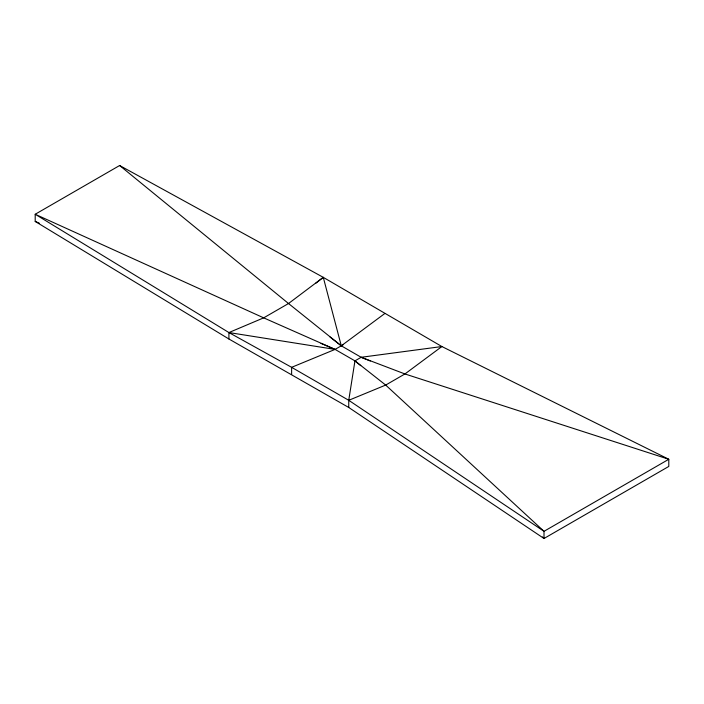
<?xml version="1.0" encoding="UTF-8"?>
<svg xmlns="http://www.w3.org/2000/svg" width="704" height="704" viewBox="0 0 704 704"><rect width="100%" height="100%" fill="white"/><g stroke="black" fill="none" stroke-linecap="round" stroke-linejoin="round"><path stroke-width="1.06" d="M348.744 407.475L348.744 400.303L354.948 360.87L361.161 357.289L441.874 346.535L668.8 459.272L668.8 466.435L544.007 538.49L348.744 407.475L228.914 339.002L35.2 221.434L35.2 214.262L119.636 165.51L323.286 277.35L441.874 346.535L404.932 373.956L385.686 385.07L348.744 400.303L291.623 367.321L228.914 332.552L35.2 214.262L263.683 317.856L335.078 349.404L354.948 360.87L385.686 385.07L544.007 531.318L544.007 538.49L542.423 536.967M315.656 283.334L323.286 277.35L341.29 345.814L361.161 357.289L370.322 361.002M323.286 277.35L288.517 303.521L263.683 317.856L228.914 332.552L228.914 339.002M330.044 337.031L341.29 345.814L384.754 313.553M343.182 344.722L335.078 349.404L291.623 367.321L291.623 374.493M228.914 332.552L335.078 349.404L321.006 343.394M361.161 357.289L404.932 373.956L668.8 459.272L544.007 531.318L348.744 400.303M35.2 221.434L39.248 223.159M341.29 345.814L288.517 303.521L119.636 165.51M354.948 360.87L360.765 365.649"/></g></svg>
